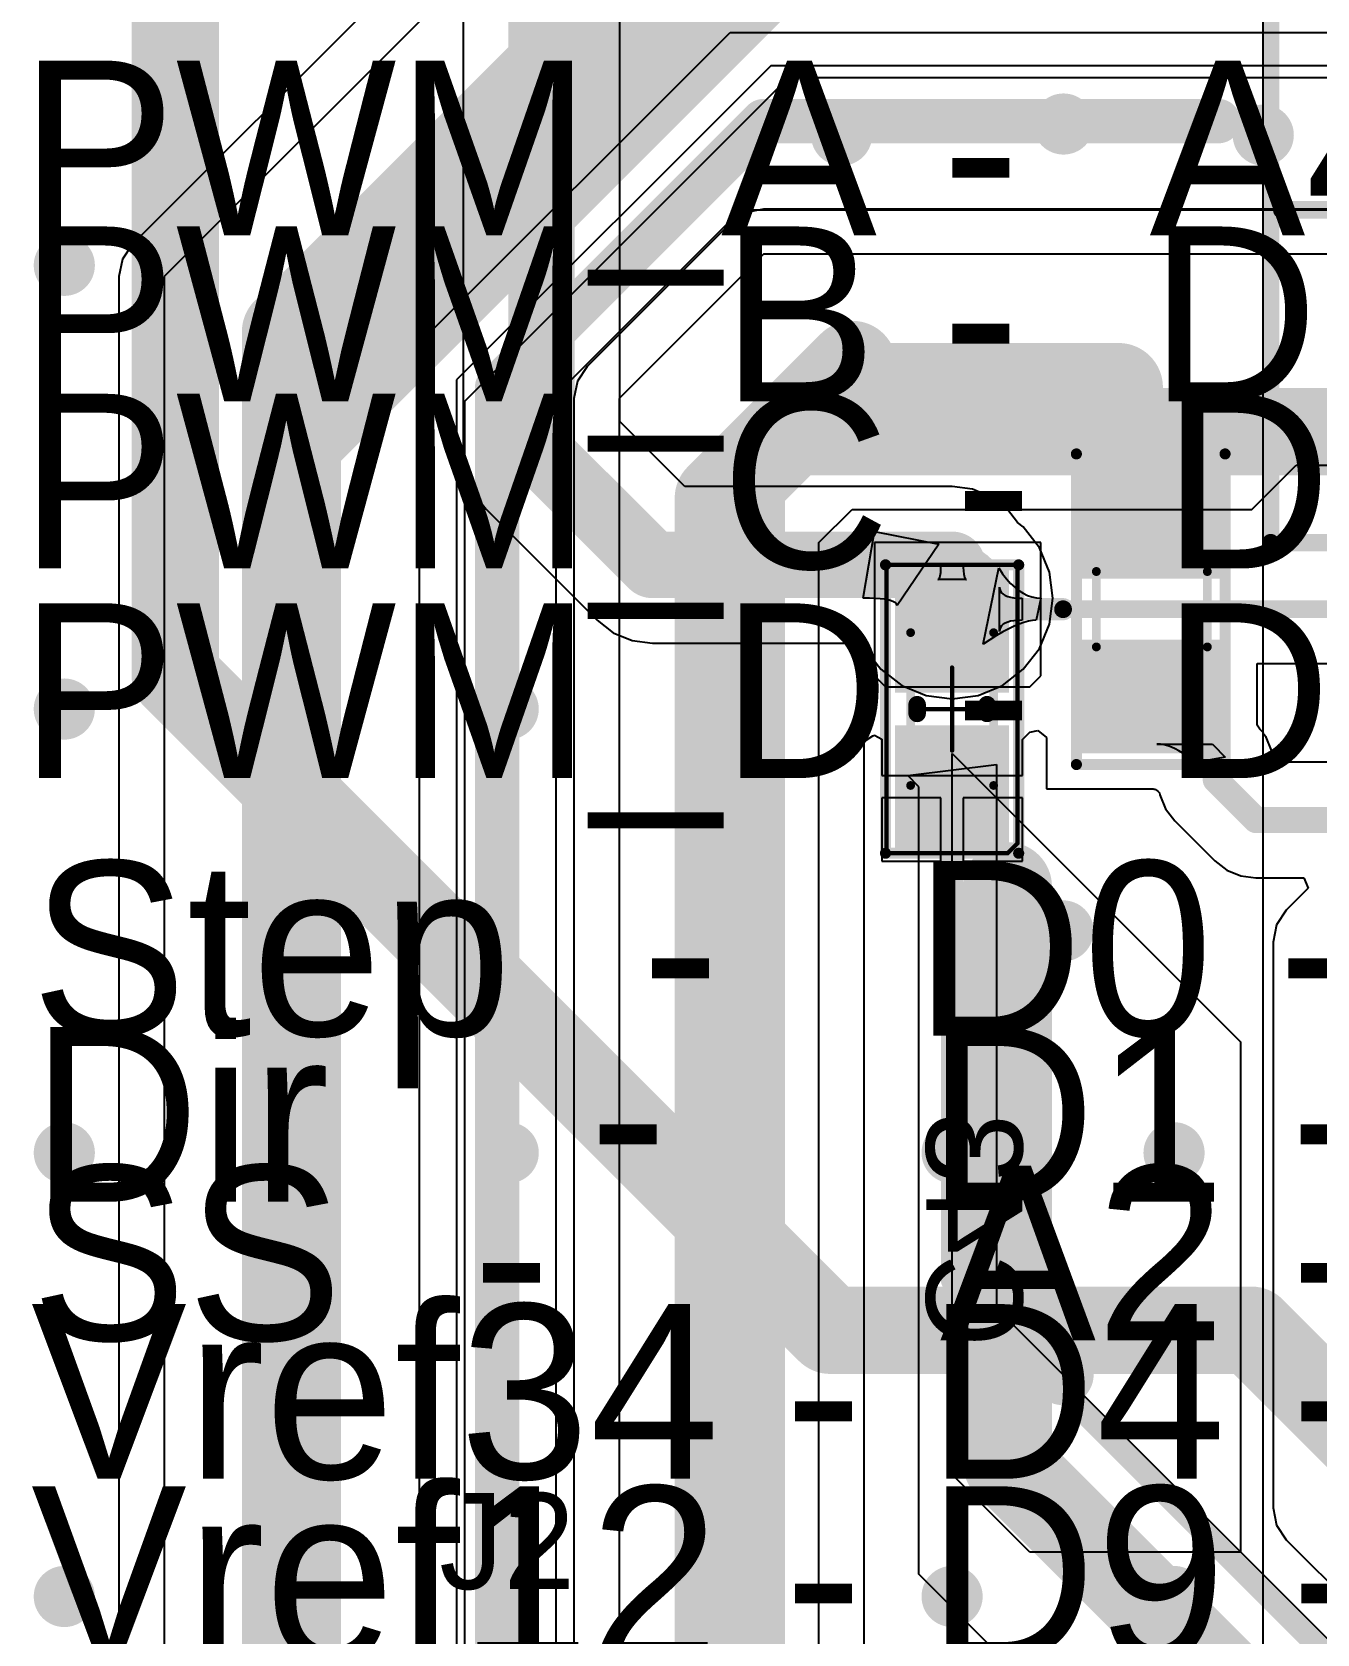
# Model space of a CAD drawing. Header units: millimetres. Extents: x -0.28 to 4.38, y -0.01 to 4.88.
# Drawn here: x 1.025 to 1.604, y 0.578 to 1.3 of the extents above; entities that cross this region are included whole.
import ezdxf

# ---------------------------------------------------------------- set-up
doc = ezdxf.new("R2010")
doc.units = ezdxf.units.MM
doc.header["$MEASUREMENT"] = 0
for name, color, linetype in [('BottomLayer', 5, 'Continuous'), ('BottomOverlay', 54, 'Continuous'), ('BottomPaste', 16, 'Continuous'), ('BottomSolder', 6, 'Continuous'), ('Mechanical13', 56, 'Continuous'), ('Mechanical15', 56, 'Continuous'), ('MultiLayer', 9, 'Continuous'), ('TopLayer', 1, 'Continuous'), ('TopOverlay', 2, 'Continuous'), ('ViaHoleLayer', 16, 'Continuous')]:
    doc.layers.add(name, color=color, linetype=linetype)

# ---------------------------------------------------------------- blocks, each defined once
blk = doc.blocks.new('DRV8432_B_38')
at = {"layer": 'BottomOverlay', "const_width": 0.00787}
for points in [[(0.465, -0.535), (0.465, 0.1)], [(0.315, -0.53), (0.315, -0.46)], [(0.465, -0.535), (0.05, -0.53499)]]:
    blk.add_lwpolyline(points, dxfattribs=at)
at = {"layer": 'BottomOverlay', "const_width": 0.00394}
for points in [[(0.31303, -0.53, 1), (0.31697, -0.53, 1)], [(0.46303, -0.535, 1), (0.46697, -0.535, 1)], [(0.46303, -0.535, 1), (0.46697, -0.535, 1)]]:
    blk.add_lwpolyline(points, format="xyb", close=True, dxfattribs=at)
blk = doc.blocks.new('CN_SMD_0603_____B_59')
at = {"layer": 'BottomLayer'}
for points in [[(-0.05862, 0.02165), (-0.05862, -0.02165), (-0.01138, 0.02165), (-0.01138, -0.02165)], [(0.01138, 0.02165), (0.01138, -0.02165), (0.05862, 0.02165), (0.05862, -0.02165)]]:
    blk.add_solid(points, dxfattribs=at)
at = {"layer": 'BottomOverlay'}
for points, const_width in [([(-0.065, 0.03), (0.065, 0.03)], 0.005), ([(-0.065, 0.03), (-0.065, -0.03)], 0.005), ([(0.065, 0.03), (0.065, -0.03)], 0.005), ([(-0.00197, 0.01575), (0.00197, 0.01575)], 0.00787), ([(-0.00197, -0.01575), (0.00197, -0.01575)], 0.00787), ([(-0.065, -0.03), (0.065, -0.03)], 0.005)]:
    blk.add_lwpolyline(points, dxfattribs=dict(at, const_width=const_width))
for points, const_width in [([(-0.06625, 0.03, 1), (-0.06375, 0.03, 1)], 0.0025), ([(-0.06625, 0.03, 1), (-0.06375, 0.03, 1)], 0.0025), ([(0.06375, 0.03, 1), (0.06625, 0.03, 1)], 0.0025), ([(0.06375, 0.03, 1), (0.06625, 0.03, 1)], 0.0025), ([(-0.00394, 0.01575, 1), (0, 0.01575, 1)], 0.00394), ([(0, 0.01575, 1), (0.00394, 0.01575, 1)], 0.00394), ([(-0.00394, -0.01575, 1), (0, -0.01575, 1)], 0.00394), ([(0, -0.01575, 1), (0.00394, -0.01575, 1)], 0.00394), ([(-0.06625, -0.03, 1), (-0.06375, -0.03, 1)], 0.0025), ([(-0.06625, -0.03, 1), (-0.06375, -0.03, 1)], 0.0025), ([(0.06375, -0.03, 1), (0.06625, -0.03, 1)], 0.0025), ([(0.06375, -0.03, 1), (0.06625, -0.03, 1)], 0.0025)]:
    blk.add_lwpolyline(points, format="xyb", close=True, dxfattribs=dict(at, const_width=const_width))
at = {"layer": 'BottomPaste'}
for points in [[(-0.05862, 0.02165), (-0.05862, -0.02165), (-0.01138, 0.02165), (-0.01138, -0.02165)], [(0.01138, 0.02165), (0.01138, -0.02165), (0.05862, 0.02165), (0.05862, -0.02165)]]:
    blk.add_solid(points, dxfattribs=at)
at = {"layer": 'BottomSolder'}
for points in [[(-0.06262, 0.02565), (-0.06262, -0.02565), (-0.00738, 0.02565), (-0.00738, -0.02565)], [(0.00738, 0.02565), (0.00738, -0.02565), (0.06262, 0.02565), (0.06262, -0.02565)]]:
    blk.add_solid(points, dxfattribs=at)
at = {"layer": 'Mechanical13', "const_width": 0.00394}
for points in [[(-0.03445, 0.0187), (0.03445, 0.0187)], [(-0.03445, 0.0187), (-0.03445, -0.0187)], [(0.03445, 0.0187), (0.03445, -0.0187)], [(-0.03445, -0.0187), (0.03445, -0.0187)]]:
    blk.add_lwpolyline(points, dxfattribs=at)
at = {"layer": 'Mechanical13', "const_width": 0.00197}
for points in [[(-0.03543, 0.0187, 1), (-0.03346, 0.0187, 1)], [(-0.03543, 0.0187, 1), (-0.03346, 0.0187, 1)], [(0.03346, 0.0187, 1), (0.03543, 0.0187, 1)], [(0.03346, 0.0187, 1), (0.03543, 0.0187, 1)], [(-0.03543, -0.0187, 1), (-0.03346, -0.0187, 1)], [(-0.03543, -0.0187, 1), (-0.03346, -0.0187, 1)], [(0.03346, -0.0187, 1), (0.03543, -0.0187, 1)], [(0.03346, -0.0187, 1), (0.03543, -0.0187, 1)]]:
    blk.add_lwpolyline(points, format="xyb", close=True, dxfattribs=at)
at = {"layer": 'Mechanical15', "const_width": 0.00197}
for points in [[(-0.065, 0.02953), (-0.065, -0.025)], [(-0.065, 0.02953), (0.065, 0.02953)], [(0.065, 0.02953), (0.065, -0.02953)], [(0, 0.0187), (0, -0.0187)], [(-0.0187, 0), (0.0187, 0)], [(-0.065, -0.025), (-0.06047, -0.02953)], [(-0.06047, -0.02953), (0.065, -0.02953)]]:
    blk.add_lwpolyline(points, dxfattribs=at)
at = {"layer": 'Mechanical15', "const_width": 0.000984}
for points in [[(-0.06549, 0.02953, 1), (-0.06451, 0.02953, 1)], [(-0.06549, 0.02953, 1), (-0.06451, 0.02953, 1)], [(0.06451, 0.02953, 1), (0.06549, 0.02953, 1)], [(0.06451, 0.02953, 1), (0.06549, 0.02953, 1)], [(-0.00049, 0.0187, 1), (0.00049, 0.0187, 1)], [(-0.01919, 0, 1), (-0.01821, 0, 1)], [(0.01821, 0, 1), (0.01919, 0, 1)], [(-0.00049, -0.0187, 1), (0.00049, -0.0187, 1)], [(-0.06549, -0.025, 1), (-0.06451, -0.025, 1)], [(-0.06549, -0.025, 1), (-0.06451, -0.025, 1)], [(-0.06096, -0.02953, 1), (-0.05998, -0.02953, 1)], [(-0.06096, -0.02953, 1), (-0.05998, -0.02953, 1)], [(0.06451, -0.02953, 1), (0.06549, -0.02953, 1)], [(0.06451, -0.02953, 1), (0.06549, -0.02953, 1)]]:
    blk.add_lwpolyline(points, format="xyb", close=True, dxfattribs=at)
blk = doc.blocks.new('CN_SMD_0805_B_68')
at = {"layer": 'BottomLayer'}
for points in [[(-0.06102, -0.02751), (-0.01771, -0.02751), (-0.06102, 0.02749), (-0.01771, 0.02749)], [(0.01772, -0.02751), (0.06103, -0.02751), (0.01772, 0.02749), (0.06103, 0.02749)]]:
    blk.add_solid(points, dxfattribs=at)
at = {"layer": 'BottomOverlay'}
for points, const_width in [([(-0.07, 0.034), (0.07, 0.034)], 0.005), ([(-0.07, 0.034), (-0.07, -0.033)], 0.005), ([(0.07, 0.034), (0.07, -0.033)], 0.005), ([(-0.017, 0.025), (0.017, 0.025)], 0.004), ([(-0.017, -0.025), (0.017, -0.025)], 0.004), ([(-0.07, -0.033), (0.07, -0.033)], 0.005)]:
    blk.add_lwpolyline(points, dxfattribs=dict(at, const_width=const_width))
for points, const_width in [([(-0.07125, 0.034, 1), (-0.06875, 0.034, 1)], 0.0025), ([(-0.07125, 0.034, 1), (-0.06875, 0.034, 1)], 0.0025), ([(0.06875, 0.034, 1), (0.07125, 0.034, 1)], 0.0025), ([(0.06875, 0.034, 1), (0.07125, 0.034, 1)], 0.0025), ([(-0.018, 0.025, 1), (-0.016, 0.025, 1)], 0.002), ([(0.016, 0.025, 1), (0.018, 0.025, 1)], 0.002), ([(-0.018, -0.025, 1), (-0.016, -0.025, 1)], 0.002), ([(0.016, -0.025, 1), (0.018, -0.025, 1)], 0.002), ([(-0.07125, -0.033, 1), (-0.06875, -0.033, 1)], 0.0025), ([(-0.07125, -0.033, 1), (-0.06875, -0.033, 1)], 0.0025), ([(0.06875, -0.033, 1), (0.07125, -0.033, 1)], 0.0025), ([(0.06875, -0.033, 1), (0.07125, -0.033, 1)], 0.0025)]:
    blk.add_lwpolyline(points, format="xyb", close=True, dxfattribs=dict(at, const_width=const_width))
at = {"layer": 'BottomPaste'}
for points in [[(-0.06102, -0.02751), (-0.01771, -0.02751), (-0.06102, 0.02749), (-0.01771, 0.02749)], [(0.01772, -0.02751), (0.06103, -0.02751), (0.01772, 0.02749), (0.06103, 0.02749)]]:
    blk.add_solid(points, dxfattribs=at)
at = {"layer": 'BottomSolder'}
for points in [[(-0.06502, -0.03151), (-0.01371, -0.03151), (-0.06502, 0.03149), (-0.01371, 0.03149)], [(0.01372, -0.03151), (0.06503, -0.03151), (0.01372, 0.03149), (0.06503, 0.03149)]]:
    blk.add_solid(points, dxfattribs=at)

msp = doc.modelspace()

# ---------------------------------------------------------------- linework, layer by layer
at = {"layer": 'BottomLayer'}
for p, q in [((1.26558, 1.39942), (1.07058, 1.20442)), ((1.28, 1.385), (1.085, 1.19)), ((1.2, 1.16), (1.34, 1.3)), ((1.34, 1.3), (1.78, 1.3)), ((1.35832, 1.285), (1.21668, 1.14337)), ((1.22039, 1.13378), (1.36622, 1.27961)), ((1.755, 1.285), (1.35832, 1.285)), ((1.36622, 1.27961), (1.76083, 1.27961)), ((1.355, 1.22039), (1.3472, 1.21884)), ((1.76, 1.22039), (1.355, 1.22039)), ((1.26168, 1.13668), (1.345, 1.22)), ((1.34058, 1.21442), (1.27558, 1.14942)), ((1.3472, 1.21884), (1.34058, 1.21442)), ((1.345, 1.22), (1.76668, 1.22)), ((1.07058, 1.20442), (1.06616, 1.1978)), ((1.355, 1.2), (1.29, 1.135)), ((1.76, 1.2), (1.355, 1.2)), ((1.06616, 1.1978), (1.06461, 1.19)), ((1.06461, 1.19), (1.06461, 0.415)), ((1.085, 1.19), (1.085, 0.415)), ((1.2, 0.395), (1.2, 1.16)), ((1.27558, 1.14942), (1.27116, 1.1428)), ((1.21668, 1.14337), (1.21668, 0.34)), ((1.27116, 1.1428), (1.26961, 1.135)), ((1.22039, 0.395), (1.22039, 1.13378)), ((1.26168, 0.3), (1.26168, 1.13668)), ((1.26961, 1.135), (1.26961, 0.42)), ((1.29, 1.135), (1.29, 0.42)), ((1.575, 1.085), (1.595, 1.105)), ((1.595, 1.105), (1.735, 1.105)), ((1.38, 1.07), (1.395, 1.085)), ((1.395, 1.085), (1.575, 1.085)), ((1.38, 0.405), (1.38, 1.07)), ((1.48, 1.07), (1.405, 1.07)), ((1.405, 1.07), (1.405, 1.01)), ((1.48, 1.01), (1.48, 1.07)), ((1.43427, 1.05398), (1.43446, 1.05444)), ((1.43427, 1.05398), (1.43446, 1.05444)), ((1.43446, 1.05444), (1.43463, 1.05504)), ((1.43446, 1.05444), (1.43463, 1.05504)), ((1.43463, 1.05504), (1.43476, 1.05576)), ((1.43463, 1.05504), (1.43476, 1.05576)), ((1.43476, 1.05576), (1.43487, 1.05662)), ((1.43476, 1.05576), (1.43487, 1.05662)), ((1.43487, 1.05662), (1.43498, 1.05874)), ((1.43487, 1.05662), (1.43498, 1.05874)), ((1.43498, 1.05874), (1.435, 1.06)), ((1.43498, 1.05874), (1.435, 1.06)), ((1.435, 1.06), (1.445, 1.06)), ((1.435, 1.06), (1.445, 1.06)), ((1.445, 1.06), (1.44501, 1.05874)), ((1.445, 1.06), (1.44501, 1.05874)), ((1.44501, 1.05874), (1.44524, 1.05576)), ((1.44501, 1.05874), (1.44524, 1.05576)), ((1.44524, 1.05576), (1.44537, 1.05504)), ((1.44524, 1.05576), (1.44537, 1.05504)), ((1.44537, 1.05504), (1.44554, 1.05444)), ((1.44537, 1.05504), (1.44554, 1.05444)), ((1.44554, 1.05444), (1.44573, 1.05398)), ((1.44554, 1.05444), (1.44573, 1.05398)), ((1.45399, 1.02428), (1.46099, 1.05858)), ((1.46099, 1.05858), (1.46276, 1.056)), ((1.46276, 1.056), (1.46456, 1.05369)), ((1.4335, 1.05338), (1.43379, 1.05345)), ((1.4335, 1.05338), (1.43379, 1.05345)), ((1.4465, 1.05338), (1.4335, 1.05338)), ((1.4465, 1.05338), (1.4335, 1.05338)), ((1.43379, 1.05345), (1.43404, 1.05365)), ((1.43379, 1.05345), (1.43404, 1.05365)), ((1.43404, 1.05365), (1.43427, 1.05398)), ((1.43404, 1.05365), (1.43427, 1.05398)), ((1.44573, 1.05398), (1.44596, 1.05365)), ((1.44573, 1.05398), (1.44596, 1.05365)), ((1.44596, 1.05365), (1.44621, 1.05345)), ((1.44596, 1.05365), (1.44621, 1.05345)), ((1.44621, 1.05345), (1.4465, 1.05338)), ((1.44621, 1.05345), (1.4465, 1.05338)), ((1.46141, 1.03), (1.46141, 1.05)), ((1.46141, 1.05), (1.46151, 1.04905)), ((1.46151, 1.04905), (1.46182, 1.0482)), ((1.46182, 1.0482), (1.46232, 1.04745)), ((1.46232, 1.04745), (1.46303, 1.0468)), ((1.46456, 1.05369), (1.46639, 1.05165)), ((1.46639, 1.05165), (1.46825, 1.04989)), ((1.46825, 1.04989), (1.47013, 1.04839)), ((1.47013, 1.04839), (1.47205, 1.04717)), ((1.47205, 1.04717), (1.47399, 1.04622)), ((1.46303, 1.0468), (1.46394, 1.04625)), ((1.46394, 1.04625), (1.46506, 1.0458)), ((1.46506, 1.0458), (1.46637, 1.04545)), ((1.46637, 1.04545), (1.46789, 1.0452)), ((1.46789, 1.0452), (1.46961, 1.04505)), ((1.46961, 1.04505), (1.47153, 1.045)), ((1.47153, 1.045), (1.47153, 1.035)), ((1.47399, 1.04622), (1.47597, 1.04554)), ((1.47597, 1.04554), (1.47797, 1.04514)), ((1.48, 1.045), (1.47791, 1.035)), ((1.47797, 1.04514), (1.48, 1.045)), ((1.46232, 1.03255), (1.46182, 1.0318)), ((1.46303, 1.0332), (1.46232, 1.03255)), ((1.46394, 1.03375), (1.46303, 1.0332)), ((1.46506, 1.0342), (1.46394, 1.03375)), ((1.46637, 1.03455), (1.46506, 1.0342)), ((1.46789, 1.0348), (1.46637, 1.03455)), ((1.46961, 1.03495), (1.46789, 1.0348)), ((1.47022, 1.03329), (1.46791, 1.03232)), ((1.47153, 1.035), (1.46961, 1.03495)), ((1.47238, 1.03404), (1.47022, 1.03329)), ((1.47438, 1.03457), (1.47238, 1.03404)), ((1.47622, 1.03489), (1.47438, 1.03457)), ((1.47791, 1.035), (1.47622, 1.03489)), ((1.46003, 1.02814), (1.45399, 1.02428)), ((1.46281, 1.02975), (1.46003, 1.02814)), ((1.46151, 1.03095), (1.46141, 1.03)), ((1.46182, 1.0318), (1.46151, 1.03095)), ((1.46791, 1.03232), (1.46281, 1.02975)), ((1.57751, 0.98771), (1.57751, 1.01553)), ((1.57751, 1.01553), (1.65504, 1.01553)), ((1.405, 1.01), (1.41, 1.005)), ((1.41, 1.005), (1.475, 1.005)), ((1.475, 1.005), (1.48, 1.01)), ((1.40039, 0.98036), (1.40429, 0.98295)), ((1.40429, 0.98295), (1.40501, 0.98317)), ((1.40501, 0.98317), (1.40835, 0.98149)), ((1.47165, 0.98129), (1.475, 0.98461)), ((1.475, 0.98461), (1.47864, 0.98533)), ((1.47864, 0.98533), (1.48251, 0.98216)), ((1.48251, 0.98216), (1.48251, 0.95898)), ((1.57752, 0.9877), (1.57751, 0.98771)), ((1.57866, 0.98598), (1.57752, 0.9877)), ((1.5801, 0.9845), (1.57866, 0.98598)), ((1.58048, 0.98354), (1.5801, 0.9845)), ((1.58146, 0.98226), (1.58048, 0.98354)), ((1.58407, 0.97596), (1.58146, 0.98226)), ((1.40039, 0.48575), (1.40039, 0.98036)), ((1.40835, 0.98149), (1.40835, 0.965)), ((1.44, 0.65), (1.44, 0.975)), ((1.44, 0.975), (1.57, 0.845)), ((1.47165, 0.965), (1.47165, 0.98129)), ((1.53388, 0.97913), (1.53223, 0.97922)), ((1.53223, 0.97922), (1.55739, 0.9791)), ((1.53554, 0.97887), (1.53388, 0.97913)), ((1.5372, 0.97844), (1.53554, 0.97887)), ((1.53887, 0.97785), (1.5372, 0.97844)), ((1.54054, 0.97708), (1.53887, 0.97785)), ((1.54221, 0.97615), (1.54054, 0.97708)), ((1.54389, 0.97505), (1.54221, 0.97615)), ((1.54556, 0.97379), (1.54389, 0.97505)), ((1.55739, 0.9791), (1.55744, 0.97903)), ((1.55744, 0.97903), (1.55761, 0.97884)), ((1.55761, 0.97884), (1.56301, 0.97337)), ((1.58425, 0.97462), (1.58407, 0.97596)), ((1.42, 0.965), (1.46, 0.97)), ((1.46, 0.97), (1.46, 0.725)), ((1.54725, 0.97235), (1.54556, 0.97379)), ((1.54893, 0.97075), (1.54725, 0.97235)), ((1.56301, 0.97337), (1.54893, 0.97075)), ((1.58774, 0.97113), (1.58425, 0.97462)), ((1.65504, 0.97113), (1.58774, 0.97113)), ((1.40835, 0.965), (1.47165, 0.965)), ((1.425, 0.96), (1.42, 0.965)), ((1.435, 0.955), (1.40835, 0.955)), ((1.40835, 0.955), (1.40835, 0.92638)), ((1.425, 0.605), (1.425, 0.96)), ((1.435, 0.92638), (1.435, 0.955)), ((1.47165, 0.955), (1.445, 0.955)), ((1.445, 0.955), (1.445, 0.92638)), ((1.47165, 0.92638), (1.47165, 0.955)), ((1.48251, 0.95898), (1.53063, 0.95898)), ((1.53063, 0.95898), (1.5311, 0.95886)), ((1.5311, 0.95886), (1.53138, 0.95885)), ((1.53138, 0.95885), (1.53164, 0.9587)), ((1.53164, 0.9587), (1.53214, 0.95837)), ((1.53214, 0.95837), (1.53279, 0.95788)), ((1.53279, 0.95788), (1.53347, 0.9573)), ((1.53347, 0.9573), (1.53359, 0.95632)), ((1.53359, 0.95632), (1.53621, 0.95002)), ((1.53621, 0.95002), (1.54036, 0.94461)), ((1.54036, 0.94461), (1.55844, 0.92652)), ((1.40835, 0.92638), (1.435, 0.92638)), ((1.445, 0.92638), (1.47165, 0.92638)), ((1.55844, 0.92652), (1.56385, 0.92237)), ((1.56385, 0.92237), (1.57016, 0.91976)), ((1.57016, 0.91976), (1.57692, 0.91887)), ((1.57692, 0.91887), (1.5985, 0.91887)), ((1.5985, 0.91887), (1.60041, 0.91425)), ((1.60041, 0.91425), (1.59058, 0.90442)), ((1.59058, 0.90442), (1.58616, 0.8978)), ((1.58616, 0.8978), (1.58461, 0.89)), ((1.58461, 0.89), (1.58461, 0.635)), ((1.57, 0.845), (1.57, 0.615)), ((1.46, 0.725), (1.71, 0.475)), ((1.475, 0.615), (1.44, 0.65)), ((1.58461, 0.635), (1.58616, 0.6272)), ((1.58616, 0.6272), (1.59058, 0.62058)), ((1.57, 0.615), (1.475, 0.615)), ((1.59058, 0.62058), (1.68558, 0.52558)), ((1.665, 0.365), (1.425, 0.605))]:
    msp.add_line(p, q, dxfattribs=at)
for points, const_width in [([(1.145, 1.115), (1.36, 1.33)], 0.03937), ([(1.145, 0.43), (1.145, 1.115)], 0.03937), ([(1.345, 1.09694), (1.36806, 1.12)], 0.03937), ([(1.36806, 1.12), (1.755, 1.12)], 0.03937), ([(1.345, 0.43), (1.345, 1.09694)], 0.03937), ([(1.44, 1.05), (1.44, 1.06)], 0.01), ([(1.44, 1.05), (1.44, 1.06)], 0.01), ([(1.44, 1.03), (1.44, 1.05)], 0.01), ([(1.4425, 1.0275), (1.455, 1.04)], 0.01), ([(1.455, 1.04), (1.49, 1.04)], 0.01), ([(1.49, 1.04), (1.68095, 1.04)], 0.008), ([(1.53, 1.00303), (1.53, 1.005)], 0.01181), ([(1.525, 1.00303), (1.55883, 0.9692)], 0.01181), ([(1.55883, 0.96309), (1.55883, 0.9692)], 0.01181), ([(1.55883, 0.96309), (1.57692, 0.945)], 0.01181), ([(1.44, 0.795), (1.44, 0.955)], 0.01), ([(1.57692, 0.945), (1.68777, 0.945)], 0.01181), ([(1.44, 0.73736), (1.44, 0.795)], 0.01), ([(1.44, 0.73736), (1.48618, 0.69118)], 0.01), ([(1.48618, 0.69118), (1.68618, 0.49118)], 0.01)]:
    msp.add_lwpolyline(points, dxfattribs=dict(at, const_width=const_width))
for points, const_width in [([(1.08311, 1.295, 1), (1.09689, 1.295, 1)], 0.01378), ([(1.48331, 1.2587, 1), (1.49709, 1.2587, 1)], 0.01378), ([(1.38331, 1.2537, 1), (1.39709, 1.2537, 1)], 0.01378), ([(1.57331, 1.2537, 1), (1.58709, 1.2537, 1)], 0.01378), ([(1.03311, 1.195, 1), (1.04689, 1.195, 1)], 0.01378), ([(1.13516, 1.115, 1), (1.15484, 1.115, 1)], 0.01969), ([(1.13516, 1.115, 1), (1.15484, 1.115, 1)], 0.01969), ([(1.35822, 1.12, 1), (1.3779, 1.12, 1)], 0.01969), ([(1.35822, 1.12, 1), (1.3779, 1.12, 1)], 0.01969), ([(1.33516, 1.09694, 1), (1.35484, 1.09694, 1)], 0.01969), ([(1.33516, 1.09694, 1), (1.35484, 1.09694, 1)], 0.01969), ([(1.4275, 1.045, 1), (1.4525, 1.045, 1)], 0.025), ([(1.4375, 1.06, 1), (1.4425, 1.06, 1)], 0.005), ([(1.4375, 1.06, 1), (1.4425, 1.06, 1)], 0.005), ([(1.4375, 1.05, 1), (1.4425, 1.05, 1)], 0.005), ([(1.4375, 1.05, 1), (1.4425, 1.05, 1)], 0.005), ([(1.4375, 1.05, 1), (1.4425, 1.05, 1)], 0.005), ([(1.4525, 1.04, 1), (1.4575, 1.04, 1)], 0.005), ([(1.4525, 1.04, 1), (1.4575, 1.04, 1)], 0.005), ([(1.4875, 1.04, 1), (1.4925, 1.04, 1)], 0.005), ([(1.488, 1.04, 1), (1.492, 1.04, 1)], 0.004), ([(1.4375, 1.03, 1), (1.4425, 1.03, 1)], 0.005), ([(1.44, 1.0275, 1), (1.445, 1.0275, 1)], 0.005), ([(1.52705, 1.005, 1), (1.53295, 1.005, 1)], 0.00591), ([(1.03311, 0.995, 1), (1.04689, 0.995, 1)], 0.01378), ([(1.23311, 0.995, 1), (1.24689, 0.995, 1)], 0.01378), ([(1.52205, 1.00303, 1), (1.52795, 1.00303, 1)], 0.00591), ([(1.52705, 1.00303, 1), (1.53295, 1.00303, 1)], 0.00591), ([(1.55588, 0.9692, 1), (1.56179, 0.9692, 1)], 0.00591), ([(1.55588, 0.9692, 1), (1.56179, 0.9692, 1)], 0.00591), ([(1.55588, 0.96309, 1), (1.56179, 0.96309, 1)], 0.00591), ([(1.55588, 0.96309, 1), (1.56179, 0.96309, 1)], 0.00591), ([(1.4375, 0.955, 1), (1.4425, 0.955, 1)], 0.005), ([(1.57397, 0.945, 1), (1.57987, 0.945, 1)], 0.00591), ([(1.57397, 0.945, 1), (1.57987, 0.945, 1)], 0.00591), ([(1.48311, 0.895, 1), (1.49689, 0.895, 1)], 0.01378), ([(1.03311, 0.795, 1), (1.04689, 0.795, 1)], 0.01378), ([(1.23311, 0.795, 1), (1.24689, 0.795, 1)], 0.01378), ([(1.43311, 0.795, 1), (1.44689, 0.795, 1)], 0.01378), ([(1.53311, 0.795, 1), (1.54689, 0.795, 1)], 0.01378), ([(1.4375, 0.795, 1), (1.4425, 0.795, 1)], 0.005), ([(1.4375, 0.795, 1), (1.4425, 0.795, 1)], 0.005), ([(1.4375, 0.73736, 1), (1.4425, 0.73736, 1)], 0.005), ([(1.4375, 0.73736, 1), (1.4425, 0.73736, 1)], 0.005), ([(1.48311, 0.695, 1), (1.49689, 0.695, 1)], 0.01378), ([(1.48368, 0.69118, 1), (1.48868, 0.69118, 1)], 0.005), ([(1.48368, 0.69118, 1), (1.48868, 0.69118, 1)], 0.005), ([(1.03311, 0.595, 1), (1.04689, 0.595, 1)], 0.01378), ([(1.23311, 0.595, 1), (1.24689, 0.595, 1)], 0.01378), ([(1.43311, 0.595, 1), (1.44689, 0.595, 1)], 0.01378), ([(1.53311, 0.595, 1), (1.54689, 0.595, 1)], 0.01378)]:
    msp.add_lwpolyline(points, format="xyb", close=True, dxfattribs=dict(at, const_width=const_width))
at = {"layer": 'BottomSolder'}
for points, const_width in [([(1.14, 1.165), (1.305, 1.33)], 0.04), ([(1.235, 1.14), (1.355, 1.26)], 0.02), ([(1.355, 1.26), (1.56, 1.26)], 0.02), ([(1.14, 0.875), (1.14, 1.165)], 0.04), ([(1.335, 1.09), (1.395, 1.15)], 0.04), ([(1.405, 1.14), (1.515, 1.14)], 0.04), ([(1.235, 0.265), (1.235, 1.14)], 0.02), ([(1.335, 0.465), (1.335, 1.09)], 0.04), ([(1.465, 0.655), (1.465, 0.915)], 0.04), ([(1.14, 0.45), (1.14, 0.875)], 0.04), ([(1.465, 0.655), (1.565, 0.555)], 0.04)]:
    msp.add_lwpolyline(points, dxfattribs=dict(at, const_width=const_width))
for points, const_width in [([(1.35, 1.26, 1), (1.36, 1.26, 1)], 0.01), ([(1.35, 1.26, 1), (1.36, 1.26, 1)], 0.01), ([(1.555, 1.26, 1), (1.565, 1.26, 1)], 0.01), ([(1.13, 1.165, 1), (1.15, 1.165, 1)], 0.02), ([(1.13, 1.165, 1), (1.15, 1.165, 1)], 0.02), ([(1.385, 1.15, 1), (1.405, 1.15, 1)], 0.02), ([(1.395, 1.14, 1), (1.415, 1.14, 1)], 0.02), ([(1.505, 1.14, 1), (1.525, 1.14, 1)], 0.02), ([(1.23, 1.14, 1), (1.24, 1.14, 1)], 0.01), ([(1.23, 1.14, 1), (1.24, 1.14, 1)], 0.01), ([(1.325, 1.09, 1), (1.345, 1.09, 1)], 0.02), ([(1.325, 1.09, 1), (1.345, 1.09, 1)], 0.02), ([(1.455, 0.915, 1), (1.475, 0.915, 1)], 0.02), ([(1.13, 0.875, 1), (1.15, 0.875, 1)], 0.02), ([(1.13, 0.875, 1), (1.15, 0.875, 1)], 0.02), ([(1.455, 0.655, 1), (1.475, 0.655, 1)], 0.02), ([(1.455, 0.655, 1), (1.475, 0.655, 1)], 0.02)]:
    msp.add_lwpolyline(points, format="xyb", close=True, dxfattribs=dict(at, const_width=const_width))
at = {"layer": 'MultiLayer'}
for points, const_width in [([(1.08311, 1.295, 1), (1.09689, 1.295, 1)], 0.01378), ([(1.48331, 1.2587, 1), (1.49709, 1.2587, 1)], 0.01378), ([(1.38331, 1.2537, 1), (1.39709, 1.2537, 1)], 0.01378), ([(1.57331, 1.2537, 1), (1.58709, 1.2537, 1)], 0.01378), ([(1.03311, 1.195, 1), (1.04689, 1.195, 1)], 0.01378), ([(1.4275, 1.045, 1), (1.4525, 1.045, 1)], 0.025), ([(1.03311, 0.995, 1), (1.04689, 0.995, 1)], 0.01378), ([(1.23311, 0.995, 1), (1.24689, 0.995, 1)], 0.01378), ([(1.48311, 0.895, 1), (1.49689, 0.895, 1)], 0.01378), ([(1.03311, 0.795, 1), (1.04689, 0.795, 1)], 0.01378), ([(1.23311, 0.795, 1), (1.24689, 0.795, 1)], 0.01378), ([(1.43311, 0.795, 1), (1.44689, 0.795, 1)], 0.01378), ([(1.53311, 0.795, 1), (1.54689, 0.795, 1)], 0.01378), ([(1.48311, 0.695, 1), (1.49689, 0.695, 1)], 0.01378), ([(1.03311, 0.595, 1), (1.04689, 0.595, 1)], 0.01378), ([(1.23311, 0.595, 1), (1.24689, 0.595, 1)], 0.01378), ([(1.43311, 0.595, 1), (1.44689, 0.595, 1)], 0.01378), ([(1.53311, 0.595, 1), (1.54689, 0.595, 1)], 0.01378)]:
    msp.add_lwpolyline(points, format="xyb", close=True, dxfattribs=dict(at, const_width=const_width))
at = {"layer": 'TopLayer'}
for p, q in [((1.2197, 1.42509), (1.2197, 1.11)), ((1.2903, 1.12462), (1.2903, 1.42509)), ((1.58, 1.425), (1.58, 0.405)), ((1.31962, 1.0953), (1.2903, 1.12462)), ((1.2197, 1.11), (1.2209, 1.10086)), ((1.2209, 1.10086), (1.22443, 1.09235)), ((1.22443, 1.09235), (1.23004, 1.08504)), ((1.44, 1.0953), (1.31962, 1.0953)), ((1.44914, 1.0941), (1.44, 1.0953)), ((1.45765, 1.09057), (1.44914, 1.0941)), ((1.46496, 1.08496), (1.45765, 1.09057)), ((1.23004, 1.08504), (1.28004, 1.03504)), ((1.46943, 1.07914), (1.46496, 1.08496)), ((1.47209, 1.07709), (1.46943, 1.07914)), ((1.47931, 1.06769), (1.47209, 1.07709)), ((1.4, 1.045), (1.405, 1.075)), ((1.405, 1.075), (1.43402, 1.06927)), ((1.43402, 1.06927), (1.41522, 1.04171)), ((1.48384, 1.05675), (1.47931, 1.06769)), ((1.48539, 1.045), (1.48384, 1.05675)), ((1.40281, 1.04497), (1.4, 1.045)), ((1.40758, 1.0447), (1.40281, 1.04497)), ((1.40953, 1.04447), (1.40758, 1.0447)), ((1.41119, 1.04418), (1.40953, 1.04447)), ((1.41257, 1.04382), (1.41119, 1.04418)), ((1.41366, 1.04339), (1.41257, 1.04382)), ((1.41447, 1.0429), (1.41366, 1.04339)), ((1.41499, 1.04234), (1.41447, 1.0429)), ((1.41522, 1.04171), (1.41499, 1.04234)), ((1.48384, 1.03325), (1.48539, 1.045)), ((1.28004, 1.03504), (1.28735, 1.02943)), ((1.47931, 1.02231), (1.48384, 1.03325)), ((1.28735, 1.02943), (1.29586, 1.0259)), ((1.29586, 1.0259), (1.305, 1.0247)), ((1.305, 1.0247), (1.305, 1.0247)), ((1.305, 1.0247), (1.39934, 1.0247)), ((1.39934, 1.0247), (1.39974, 1.02462)), ((1.39974, 1.02462), (1.40069, 1.02231)), ((1.40069, 1.02231), (1.40791, 1.01291)), ((1.47209, 1.01291), (1.47931, 1.02231)), ((1.40791, 1.01291), (1.41731, 1.00569)), ((1.46269, 1.00569), (1.47209, 1.01291)), ((1.41731, 1.00569), (1.42825, 1.00116)), ((1.45175, 1.00116), (1.46269, 1.00569)), ((1.42825, 1.00116), (1.44, 0.99961)), ((1.44, 0.99961), (1.45175, 1.00116))]:
    msp.add_line(p, q, dxfattribs=at)
for points, const_width in [([(1.09, 1.01), (1.09, 1.69)], 0.03937), ([(1.255, 1.11), (1.255, 1.52476)], 0.03), ([(1.255, 1.11), (1.305, 1.06)], 0.03), ([(1.305, 1.06), (1.44, 1.06)], 0.03), ([(1.09, 1.01), (1.385, 0.715)], 0.03937), ([(1.385, 0.715), (1.575, 0.715)], 0.03937), ([(1.575, 0.715), (1.63, 0.66)], 0.03937)]:
    msp.add_lwpolyline(points, dxfattribs=dict(at, const_width=const_width))
for points, const_width in [([(1.08311, 1.295, 1), (1.09689, 1.295, 1)], 0.01378), ([(1.48331, 1.2587, 1), (1.49709, 1.2587, 1)], 0.01378), ([(1.38331, 1.2537, 1), (1.39709, 1.2537, 1)], 0.01378), ([(1.57331, 1.2537, 1), (1.58709, 1.2537, 1)], 0.01378), ([(1.03311, 1.195, 1), (1.04689, 1.195, 1)], 0.01378), ([(1.2475, 1.11, 1), (1.2625, 1.11, 1)], 0.015), ([(1.2475, 1.11, 1), (1.2625, 1.11, 1)], 0.015), ([(1.2975, 1.06, 1), (1.3125, 1.06, 1)], 0.015), ([(1.2975, 1.06, 1), (1.3125, 1.06, 1)], 0.015), ([(1.4275, 1.045, 1), (1.4525, 1.045, 1)], 0.025), ([(1.4325, 1.06, 1), (1.4475, 1.06, 1)], 0.015), ([(1.08016, 1.01, 1), (1.09984, 1.01, 1)], 0.01969), ([(1.08016, 1.01, 1), (1.09984, 1.01, 1)], 0.01969), ([(1.03311, 0.995, 1), (1.04689, 0.995, 1)], 0.01378), ([(1.23311, 0.995, 1), (1.24689, 0.995, 1)], 0.01378), ([(1.48311, 0.895, 1), (1.49689, 0.895, 1)], 0.01378), ([(1.03311, 0.795, 1), (1.04689, 0.795, 1)], 0.01378), ([(1.23311, 0.795, 1), (1.24689, 0.795, 1)], 0.01378), ([(1.43311, 0.795, 1), (1.44689, 0.795, 1)], 0.01378), ([(1.53311, 0.795, 1), (1.54689, 0.795, 1)], 0.01378), ([(1.37516, 0.715, 1), (1.39484, 0.715, 1)], 0.01969), ([(1.37516, 0.715, 1), (1.39484, 0.715, 1)], 0.01969), ([(1.56516, 0.715, 1), (1.58484, 0.715, 1)], 0.01969), ([(1.56516, 0.715, 1), (1.58484, 0.715, 1)], 0.01969), ([(1.48311, 0.695, 1), (1.49689, 0.695, 1)], 0.01378), ([(1.03311, 0.595, 1), (1.04689, 0.595, 1)], 0.01378), ([(1.23311, 0.595, 1), (1.24689, 0.595, 1)], 0.01378), ([(1.43311, 0.595, 1), (1.44689, 0.595, 1)], 0.01378), ([(1.53311, 0.595, 1), (1.54689, 0.595, 1)], 0.01378)]:
    msp.add_lwpolyline(points, format="xyb", close=True, dxfattribs=dict(at, const_width=const_width))
at = {"layer": 'ViaHoleLayer'}
for points, const_width in [([(1.08606, 1.295, 1), (1.09394, 1.295, 1)], 0.00787), ([(1.48626, 1.2587, 1), (1.49414, 1.2587, 1)], 0.00787), ([(1.38626, 1.2537, 1), (1.39414, 1.2537, 1)], 0.00787), ([(1.57626, 1.2537, 1), (1.58414, 1.2537, 1)], 0.00787), ([(1.03606, 1.195, 1), (1.04394, 1.195, 1)], 0.00787), ([(1.433, 1.045, 1), (1.447, 1.045, 1)], 0.014), ([(1.03606, 0.995, 1), (1.04394, 0.995, 1)], 0.00787), ([(1.23606, 0.995, 1), (1.24394, 0.995, 1)], 0.00787), ([(1.48606, 0.895, 1), (1.49394, 0.895, 1)], 0.00787), ([(1.03606, 0.795, 1), (1.04394, 0.795, 1)], 0.00787), ([(1.23606, 0.795, 1), (1.24394, 0.795, 1)], 0.00787), ([(1.43606, 0.795, 1), (1.44394, 0.795, 1)], 0.00787), ([(1.53606, 0.795, 1), (1.54394, 0.795, 1)], 0.00787), ([(1.48606, 0.695, 1), (1.49394, 0.695, 1)], 0.00787), ([(1.03606, 0.595, 1), (1.04394, 0.595, 1)], 0.00787), ([(1.23606, 0.595, 1), (1.24394, 0.595, 1)], 0.00787), ([(1.43606, 0.595, 1), (1.44394, 0.595, 1)], 0.00787), ([(1.53606, 0.595, 1), (1.54394, 0.595, 1)], 0.00787)]:
    msp.add_lwpolyline(points, format="xyb", close=True, dxfattribs=dict(at, const_width=const_width))

# ---------------------------------------------------------------- block references
for name, p, rotation in [('DRV8432_B_38', (2.11854, 1.535), 270), ('CN_SMD_0805_B_68', (1.53, 1.04), 90), ('CN_SMD_0603_____B_59', (1.44, 0.995), 90)]:
    msp.add_blockref(name, p, dxfattribs=dict(rotation=rotation))

# ---------------------------------------------------------------- texts
at = {"layer": 'BottomOverlay', "text_generation_flag": 2}
msp.add_text('C43', height=0.043307, rotation=270, dxfattribs=at).set_placement((1.42835, 0.70728))
at = {"layer": 'TopOverlay'}
for s, height, p in [('PWM_A -  A4 -  PA5', 0.0787402, (1.02, 1.20852)), ('PWM_B -  D7 -  PA21', 0.0787402, (1.02, 1.13377)), ('PWM_C -  D6 -  PA20', 0.0787402, (1.02, 1.05836)), ('PWM_D -  D5 -  PA15', 0.0787402, (1.02, 0.96392)), ('Step  -   D0 -  PA11', 0.0787402, (1.025, 0.84775)), ('Dir    -    D1 -  PA10', 0.0787402, (1.025, 0.77293)), ('SS  -      A2 - PB09', 0.0787402, (1.025, 0.7105)), ('Vref34 - D4 -  PA08', 0.0787402, (1.025, 0.64806)), ('Vref12 - D9 -  PA07', 0.0787402, (1.025, 0.56595)), ('J2', 0.043307, (1.20892, 0.59835))]:
    msp.add_text(s, height=height, dxfattribs=at).set_placement(p)

doc.saveas('drawing.dxf')
